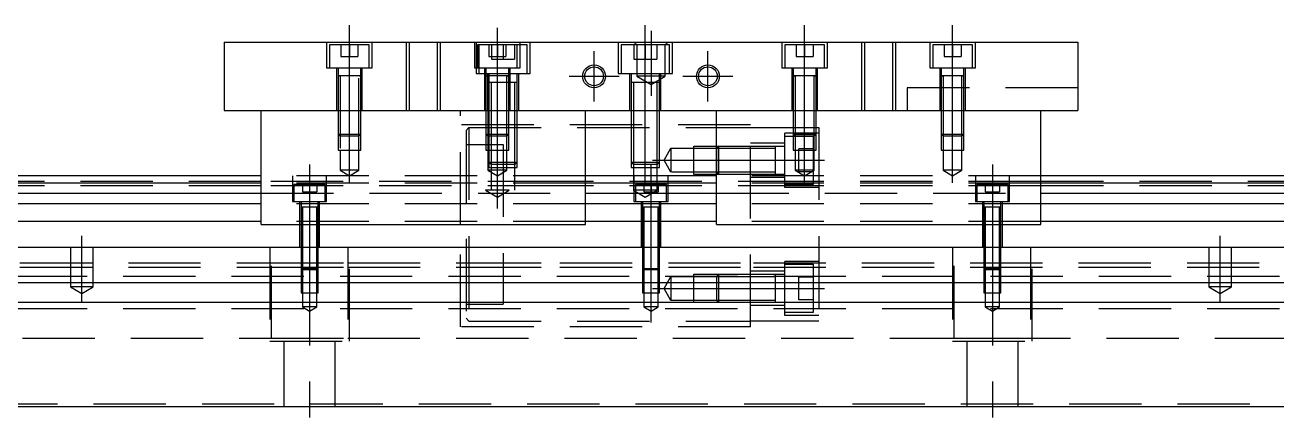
# Model space of a CAD drawing. Extents: x -14 to 849, y -275 to 103.
# Drawn here: x 210 to 430, y -235.3 to -166.3 of the extents above; entities that cross this region are included whole.
import ezdxf

# ---------------------------------------------------------------- set-up
doc = ezdxf.new("R2010")
doc.units = 0
doc.linetypes.add('CENTER', pattern=[50.8, 31.75, -6.35, 6.35, -6.35])
doc.linetypes.add('DASHED', pattern=[19.05, 12.7, -6.35])
doc.layers.get('0').update_dxf_attribs({"linetype": 'CONTINUOUS'})
doc.layers.add('CENTER', color=1, linetype='CENTER')

msp = doc.modelspace()

# ---------------------------------------------------------------- linework, layer by layer
at = {"color": 7, "linetype": 'CONTINUOUS'}
for p, q in [((245, -169.26), (395, -169.26)), ((245, -169.26), (245, -181.26)), ((395, -169.26), (395, -181.26)), ((292, -176.36), (291.499994, -176.36)), ((292.35, -176.36), (292, -176.36)), ((296, -176.36), (295.65, -176.36)), ((296.500006, -176.36), (296, -176.36)), ((245, -181.26), (395, -181.26)), ((251.5, -201.26), (251.5, -181.26)), ((308.5, -201.26), (308.5, -181.26)), ((331.5, -201.26), (331.5, -181.26)), ((388.5, -201.26), (388.5, -181.26)), ((251.5, -192.76), (0, -192.76)), ((331.5, -192.76), (308.5, -192.76)), ((640, -192.76), (388.5, -192.76)), ((251.5, -194.012272), (0, -194.012272)), ((0, -195.78668), (251.5, -195.78668)), ((331.5, -194.012272), (308.5, -194.012272)), ((308.5, -195.78668), (331.5, -195.78668)), ((640, -194.012272), (388.5, -194.012272)), ((388.5, -195.78668), (640, -195.78668)), ((251.5, -197.683076), (0, -197.683076)), ((331.5, -197.683076), (308.5, -197.683076)), ((640, -197.683076), (388.5, -197.683076)), ((251.5, -200.737372), (0, -200.737372)), ((251.5, -201.26), (308.5, -201.26)), ((331.5, -200.737372), (308.5, -200.737372)), ((331.5, -201.26), (388.5, -201.26)), ((640, -200.737372), (388.5, -200.737372)), ((0, -205.26), (640, -205.26)), ((640, -211.56), (0, -211.56)), ((640, -214.96), (0, -214.96)), ((0, -233.26), (640, -233.26))]:
    msp.add_line(p, q, dxfattribs=at)
at = {"color": 3, "linetype": 'DASHED'}
for p, q in [((263, -169.26), (263, -173.76)), ((271, -173.76), (271, -169.26)), ((277.000006, -169.26), (277.000006, -181.26)), ((277.5, -169.26), (277.5, -181.26)), ((282.5, -181.26), (282.5, -169.26)), ((282.999994, -181.26), (282.999994, -169.26)), ((289, -169.26), (289, -173.76)), ((289.25, -169.26), (289.25, -174.76)), ((297, -173.76), (297, -169.26)), ((298.75, -174.76), (298.75, -169.26)), ((314.25, -169.26), (314.25, -174.76)), ((317.5, -169.76), (317, -169.26)), ((322.5, -169.76), (323, -169.26)), ((323.75, -174.76), (323.75, -169.26)), ((343, -169.26), (343, -173.76)), ((351, -173.76), (351, -169.26)), ((357.000006, -169.26), (357.000006, -181.26)), ((357.5, -169.26), (357.5, -181.26)), ((362.5, -181.26), (362.5, -169.26)), ((362.999994, -181.26), (362.999994, -169.26)), ((369, -169.26), (369, -173.76)), ((377, -173.76), (377, -169.26)), ((270.5, -169.76), (263.5, -169.76)), ((263.5, -169.76), (263.5, -173.76)), ((265.5, -169.76), (265.5, -171.76)), ((267, -169.76), (267, -171.76)), ((268.5, -169.76), (268.5, -171.76)), ((270.5, -173.76), (270.5, -169.76)), ((296.5, -169.76), (289.5, -169.76)), ((289.5, -169.76), (289.5, -173.76)), ((289.75, -169.76), (289.75, -174.76)), ((291.5, -169.76), (291.5, -171.76)), ((292, -169.76), (292, -172.26)), ((293, -169.76), (293, -171.76)), ((294, -169.76), (294, -172.26)), ((294.5, -169.76), (294.5, -171.76)), ((296, -169.76), (296, -172.26)), ((298.25, -169.76), (296.5, -169.76)), ((296.5, -173.76), (296.5, -169.76)), ((298.25, -174.76), (298.25, -169.76)), ((323.25, -169.76), (314.75, -169.76)), ((314.75, -169.76), (314.75, -174.76)), ((317, -169.76), (317, -172.26)), ((317.5, -169.76), (317.5, -175.26)), ((319, -169.76), (319, -172.26)), ((321, -169.76), (321, -172.26)), ((322.5, -175.26), (322.5, -169.76)), ((323.25, -174.76), (323.25, -169.76)), ((350.5, -169.76), (343.5, -169.76)), ((343.5, -169.76), (343.5, -173.76)), ((345.5, -169.76), (345.5, -171.76)), ((347, -169.76), (347, -171.76)), ((348.5, -169.76), (348.5, -171.76)), ((350.5, -173.76), (350.5, -169.76)), ((376.5, -169.76), (369.5, -169.76)), ((369.5, -169.76), (369.5, -173.76)), ((371.5, -169.76), (371.5, -171.76)), ((373, -169.76), (373, -171.76)), ((374.5, -169.76), (374.5, -171.76)), ((376.5, -173.76), (376.5, -169.76)), ((263, -173.76), (271, -173.76)), ((264.75, -173.76), (264.75, -181.26)), ((265, -173.76), (265, -175.16)), ((265.5, -171.76), (267, -171.76)), ((267, -171.76), (268.5, -171.76)), ((269, -175.16), (269, -173.76)), ((269.25, -181.26), (269.25, -173.76)), ((289, -173.76), (297, -173.76)), ((290.75, -173.76), (290.75, -181.26)), ((291, -173.76), (291, -175.16)), ((291.5, -171.76), (293, -171.76)), ((292, -172.26), (294, -172.26)), ((293, -171.76), (294.5, -171.76)), ((294, -172.26), (296, -172.26)), ((295, -175.16), (295, -173.76)), ((295.25, -181.26), (295.25, -173.76)), ((317, -172.26), (319, -172.26)), ((319, -172.26), (321, -172.26)), ((343, -173.76), (351, -173.76)), ((344.75, -173.76), (344.75, -181.26)), ((345, -173.76), (345, -175.16)), ((345.5, -171.76), (347, -171.76)), ((347, -171.76), (348.5, -171.76)), ((349, -175.16), (349, -173.76)), ((349.25, -181.26), (349.25, -173.76)), ((369, -173.76), (377, -173.76)), ((370.75, -173.76), (370.75, -181.26)), ((371, -173.76), (371, -175.16)), ((371.5, -171.76), (373, -171.76)), ((373, -171.76), (374.5, -171.76)), ((375, -175.16), (375, -173.76)), ((375.25, -181.26), (375.25, -173.76)), ((265, -175.155), (265, -175.16)), ((265, -175.16), (265.216462, -175.16)), ((265.216708, -175.16), (265, -175.16)), ((265, -175.16), (265, -181.26)), ((265, -175.16), (265, -175.165)), ((268.783332, -175.16), (265.216708, -175.16)), ((265.35, -175.16), (265.35, -188.26)), ((268.65, -188.26), (268.65, -175.16)), ((269, -175.16), (268.783332, -175.16)), ((268.783538, -175.16), (269, -175.16)), ((269, -175.16), (269, -175.155)), ((269, -181.26), (269, -175.16)), ((269, -175.165), (269, -175.16)), ((289.25, -174.76), (298.75, -174.76)), ((291, -175.155), (291, -175.16)), ((291, -175.16), (291.216462, -175.16)), ((291.216708, -175.16), (291, -175.16)), ((291, -175.16), (291, -175.165)), ((291, -175.16), (291, -181.26)), ((294.783332, -175.16), (291.216708, -175.16)), ((291.25, -174.76), (291.25, -181.26)), ((291.35, -175.16), (291.35, -181.26)), ((291.5, -174.76), (291.5, -176.36)), ((294.65, -181.26), (294.65, -175.16)), ((295, -175.16), (294.783332, -175.16)), ((294.783538, -175.16), (295, -175.16)), ((295, -175.16), (295, -175.155)), ((295, -175.165), (295, -175.16)), ((295, -181.26), (295, -175.16)), ((296.5, -176.36), (296.5, -174.76)), ((296.75, -181.26), (296.75, -174.76)), ((314.25, -174.76), (323.75, -174.76)), ((316.25, -174.76), (316.25, -181.26)), ((316.5, -174.76), (316.5, -176.36)), ((322.5, -175.26), (317.5, -175.26)), ((317.5, -175.26), (320, -176.703376)), ((320, -176.703376), (322.5, -175.26)), ((321.5, -176.36), (321.5, -174.76)), ((321.75, -181.26), (321.75, -174.76)), ((345, -175.155), (345, -175.16)), ((345, -175.16), (345.216462, -175.16)), ((345.216708, -175.16), (345, -175.16)), ((345, -175.16), (345, -181.26)), ((345, -175.16), (345, -175.165)), ((348.783332, -175.16), (345.216708, -175.16)), ((345.35, -175.16), (345.35, -181.26)), ((348.65, -181.26), (348.65, -175.16)), ((349, -175.16), (348.783332, -175.16)), ((348.783538, -175.16), (349, -175.16)), ((349, -175.16), (349, -175.155)), ((349, -181.26), (349, -175.16)), ((349, -175.165), (349, -175.16)), ((371, -175.155), (371, -175.16)), ((371, -175.16), (371.216462, -175.16)), ((371.216708, -175.16), (371, -175.16)), ((371, -175.16), (371, -181.26)), ((371, -175.16), (371, -175.165)), ((374.783332, -175.16), (371.216708, -175.16)), ((371.35, -175.16), (371.35, -181.26)), ((374.65, -181.26), (374.65, -175.16)), ((375, -175.16), (374.783332, -175.16)), ((374.783538, -175.16), (375, -175.16)), ((375, -175.16), (375, -175.155)), ((375, -181.26), (375, -175.16)), ((375, -175.165), (375, -175.16)), ((291.5, -176.355), (291.5, -176.36)), ((291.757468, -176.36), (291.5, -176.36)), ((291.5, -176.36), (291.5, -181.26)), ((291.5, -176.36), (291.5, -176.365)), ((291.999654, -176.36), (291.757468, -176.36)), ((291.9, -176.36), (291.9, -181.26)), ((292.349616, -176.36), (291.999654, -176.36)), ((295.650424, -176.36), (292.349616, -176.36)), ((296.000386, -176.36), (295.650424, -176.36)), ((296.242552, -176.36), (296.000386, -176.36)), ((296.1, -181.26), (296.1, -176.36)), ((296.5, -176.36), (296.242552, -176.36)), ((296.5, -176.36), (296.5, -176.355)), ((296.5, -181.26), (296.5, -176.36)), ((296.5, -176.365), (296.5, -176.36)), ((316.5, -176.355), (316.5, -176.36)), ((316.757468, -176.36), (316.5, -176.36)), ((316.5, -176.36), (316.5, -181.26)), ((316.5, -176.36), (316.5, -176.365)), ((321.242552, -176.36), (316.757468, -176.36)), ((316.9, -176.36), (316.9, -181.26)), ((321.1, -181.26), (321.1, -176.36)), ((321.5, -176.36), (321.242552, -176.36)), ((321.5, -176.36), (321.5, -176.355)), ((321.5, -181.26), (321.5, -176.36)), ((321.5, -176.365), (321.5, -176.36)), ((375, -177.26), (365, -177.26)), ((365, -177.26), (365, -181.26)), ((395, -177.26), (375, -177.26)), ((265, -181.26), (265, -185.41)), ((265.000006, -181.26), (265.000006, -185.410006)), ((268.999994, -185.410006), (268.999994, -181.26)), ((269, -185.41), (269, -181.26)), ((286.5, -201.26), (286.5, -181.26)), ((291, -181.26), (291, -185.41)), ((291.000006, -181.26), (291.000002, -185.41)), ((291.35, -181.26), (291.35, -185.76)), ((291.5, -181.26), (291.5, -190.36)), ((291.500006, -181.26), (291.500002, -190.36)), ((291.9, -181.26), (291.9, -190.76)), ((294.65, -185.76), (294.65, -181.26)), ((294.999998, -185.41), (294.999994, -181.26)), ((295, -185.41), (295, -181.26)), ((296.1, -190.76), (296.1, -181.26)), ((296.499998, -190.36), (296.499994, -181.26)), ((296.5, -190.36), (296.5, -181.26)), ((316.5, -181.26), (316.5, -190.36)), ((316.500006, -181.26), (316.500002, -190.36)), ((316.9, -181.26), (316.9, -190.76)), ((321.1, -190.76), (321.1, -181.26)), ((321.499998, -190.36), (321.499994, -181.26)), ((321.5, -190.36), (321.5, -181.26)), ((337.5, -219.26), (337.5, -181.26)), ((345, -181.26), (345, -185.41)), ((345.000006, -181.26), (345.000002, -185.41)), ((345.35, -181.26), (345.35, -185.76)), ((348.65, -185.76), (348.65, -181.26)), ((348.999998, -185.41), (348.999994, -181.26)), ((349, -185.41), (349, -181.26)), ((371, -181.26), (371, -185.41)), ((371.000006, -181.26), (371.000002, -185.41)), ((371.35, -181.26), (371.35, -185.76)), ((374.65, -185.76), (374.65, -181.26)), ((374.999998, -185.41), (374.999994, -181.26)), ((375, -185.41), (375, -181.26)), ((337.5, -183.76), (286.5, -183.76)), ((287.5, -184.76), (288, -184.26)), ((287.5, -184.76), (287.5, -217.76)), ((288, -184.26), (337.5, -184.26)), ((288, -184.26), (288, -218.26)), ((337.5, -184.26), (349.5, -184.26)), ((349.5, -184.26), (349.5, -218.26)), ((265, -185.41), (269, -185.41)), ((265, -185.41), (265.35, -185.76)), ((265.000006, -185.410006), (265.000006, -188.26)), ((268.65, -185.76), (265.35, -185.76)), ((268.65, -185.76), (269, -185.41)), ((268.999994, -188.26), (268.999994, -185.410006)), ((291, -185.41), (295, -185.41)), ((291, -185.41), (291.35, -185.76)), ((291.000002, -185.41), (291.000006, -188.26)), ((294.65, -185.76), (291.35, -185.76)), ((291.35, -185.76), (291.35, -188.26)), ((294.65, -185.76), (295, -185.41)), ((294.65, -188.26), (294.65, -185.76)), ((294.999994, -188.26), (294.999998, -185.41)), ((343.5, -194.760001), (343.5, -185.260001)), ((349.5, -185.260001), (343.5, -185.260001)), ((343.5, -185.76), (348.5, -185.76)), ((345, -185.41), (349, -185.41)), ((345, -185.41), (345.35, -185.76)), ((345.000002, -185.41), (345.000006, -188.26)), ((345.35, -185.76), (345.000006, -185.76)), ((348.65, -185.76), (345.35, -185.76)), ((345.35, -185.76), (345.35, -188.26)), ((348.5, -185.76), (348.5, -194.26)), ((348.65, -185.76), (349, -185.41)), ((348.65, -188.26), (348.65, -185.76)), ((348.999994, -188.26), (348.999998, -185.41)), ((371, -185.41), (375, -185.41)), ((371, -185.41), (371.35, -185.76)), ((371.000002, -185.41), (371.000006, -188.26)), ((374.65, -185.76), (371.35, -185.76)), ((371.35, -185.76), (371.35, -188.26)), ((374.65, -185.76), (375, -185.41)), ((374.65, -188.26), (374.65, -185.76)), ((374.999994, -188.26), (374.999998, -185.41)), ((265.000006, -188.26), (268.999994, -188.26)), ((265.35, -188.26), (265.35, -191.76)), ((268.65, -191.76), (268.65, -188.26)), ((287.5, -187.26), (294, -187.26)), ((291.000006, -188.26), (294.999994, -188.26)), ((291.35, -188.26), (291.35, -191.76)), ((294, -187.26), (294, -215.26)), ((294.65, -191.76), (294.65, -188.26)), ((322.287565, -190.01), (323.500001, -187.91)), ((323.500001, -187.91), (323.500001, -192.11)), ((323.500001, -187.91), (329.4, -187.91)), ((327.5, -192.509995), (327.5, -187.510004)), ((327.5, -187.510004), (332.4, -187.510004)), ((329.4, -187.91), (332, -187.91)), ((331.499979, -187.91), (331.899979, -187.51)), ((331.499979, -187.91), (331.499979, -192.11)), ((331.899979, -192.51), (331.899979, -187.51)), ((332, -187.91), (341.9, -187.910001)), ((332.4, -187.510004), (343.5, -187.510004)), ((343.5, -187.010001), (337.5, -187.010001)), ((341.9, -192.51), (341.9, -187.51)), ((345.000006, -188.26), (348.999994, -188.26)), ((345.35, -188.26), (345.35, -191.76)), ((346, -192.01), (346, -188.01)), ((348.5, -188.01), (346, -188.01)), ((348.65, -191.76), (348.65, -188.26)), ((371.000006, -188.26), (374.999994, -188.26)), ((371.35, -188.26), (371.35, -191.76)), ((374.65, -191.76), (374.65, -188.26)), ((291.5, -190.36), (296.5, -190.36)), ((291.5, -190.36), (291.9, -190.76)), ((291.500002, -190.36), (291.500006, -191.26)), ((291.500006, -191.26), (296.499994, -191.26)), ((296.1, -190.76), (291.9, -190.76)), ((291.9, -190.76), (291.9, -191.26)), ((291.9, -191.26), (291.9, -195.26)), ((296.1, -190.76), (296.5, -190.36)), ((296.1, -191.26), (296.1, -190.76)), ((296.1, -195.26), (296.1, -191.26)), ((296.499994, -191.26), (296.499998, -190.36)), ((316.5, -190.36), (321.5, -190.36)), ((316.5, -190.36), (316.9, -190.76)), ((316.500002, -190.36), (316.500006, -191.26)), ((316.500006, -191.26), (321.499994, -191.26)), ((321.1, -190.76), (316.9, -190.76)), ((316.9, -190.76), (316.9, -191.26)), ((316.9, -191.26), (316.9, -195.26)), ((321.1, -190.76), (321.5, -190.36)), ((321.1, -191.26), (321.1, -190.76)), ((321.1, -195.26), (321.1, -191.26)), ((321.499994, -191.26), (321.499998, -190.36)), ((323.500001, -192.11), (322.287565, -190.01)), ((346, -190.01), (348.5, -190.01)), ((308.5, -192.76), (251.5, -192.76)), ((257, -192.76), (257, -197.26)), ((263, -197.26), (263, -192.76)), ((268.65, -191.76), (265.35, -191.76)), ((265.35, -191.76), (267, -192.712628)), ((267, -192.712628), (268.65, -191.76)), ((294.65, -191.76), (291.35, -191.76)), ((291.35, -191.76), (293, -192.712628)), ((293, -192.712628), (294.65, -191.76)), ((317, -192.76), (317, -197.26)), ((323, -197.26), (323, -192.76)), ((329.4, -192.11), (323.66115, -192.11)), ((332.4, -192.509994), (327.5, -192.509994)), ((332, -192.11), (329.4, -192.11)), ((331.899979, -192.51), (331.499979, -192.11)), ((388.5, -192.76), (331.5, -192.76)), ((341.9, -192.11), (332, -192.11)), ((343.5, -192.509994), (332.4, -192.509994)), ((343.5, -193.010001), (337.5, -193.010001)), ((348.65, -191.76), (345.35, -191.76)), ((345.35, -191.76), (347, -192.712628)), ((348.5, -192.01), (346, -192.01)), ((347, -192.712628), (348.65, -191.76)), ((374.65, -191.76), (371.35, -191.76)), ((371.35, -191.76), (373, -192.712628)), ((373, -192.712628), (374.65, -191.76)), ((377, -192.76), (377, -197.26)), ((383, -197.26), (383, -192.76)), ((251.5, -193.76), (40.5, -193.76)), ((251.5, -194.51), (40.5, -194.51)), ((304, -193.76), (251.5, -193.76)), ((308.5, -194.012272), (251.5, -194.012272)), ((304, -194.51), (251.5, -194.51)), ((251.5, -195.78668), (308.5, -195.78668)), ((262.75, -194.26), (257.25, -194.26)), ((257.25, -194.26), (257.25, -197.26)), ((258.75, -194.26), (258.75, -195.56)), ((258.75, -195.56), (260, -195.56)), ((260, -194.26), (260, -195.56)), ((260, -195.56), (261.25, -195.56)), ((261.25, -194.26), (261.25, -195.56)), ((262.75, -197.26), (262.75, -194.26)), ((295.1, -195.26), (290.9, -195.26)), ((290.9, -195.26), (293, -196.472436)), ((293, -196.472436), (295.1, -195.26)), ((348, -193.76), (304, -193.76)), ((348, -194.51), (304, -194.51)), ((321.1, -195.26), (316.9, -195.26)), ((316.9, -195.26), (319, -196.472436)), ((322.75, -194.26), (317.25, -194.26)), ((317.25, -194.26), (317.25, -197.26)), ((318.75, -194.26), (318.75, -195.56)), ((318.75, -195.56), (320, -195.56)), ((319, -196.472436), (321.1, -195.26)), ((320, -194.26), (320, -195.56)), ((320, -195.56), (321.25, -195.56)), ((321.25, -194.26), (321.25, -195.56)), ((322.75, -197.26), (322.75, -194.26)), ((388.5, -194.012272), (331.5, -194.012272)), ((331.5, -195.78668), (388.5, -195.78668)), ((348.5, -194.26), (343.5, -194.26)), ((349.5, -194.760001), (343.5, -194.760001)), ((388.5, -193.76), (348, -193.76)), ((388.5, -194.51), (348, -194.51)), ((382.75, -194.26), (377.25, -194.26)), ((377.25, -194.26), (377.25, -197.26)), ((378.75, -194.26), (378.75, -195.56)), ((378.75, -195.56), (380, -195.56)), ((380, -194.26), (380, -195.56)), ((380, -195.56), (381.25, -195.56)), ((381.25, -194.26), (381.25, -195.56)), ((382.75, -197.26), (382.75, -194.26)), ((590, -193.76), (388.5, -193.76)), ((590, -194.51), (388.5, -194.51)), ((308.5, -197.683076), (251.5, -197.683076)), ((257, -197.26), (263, -197.26)), ((258.25, -197.26), (258.25, -205.26)), ((258.5, -197.26), (258.5, -198.26)), ((261.5, -198.26), (261.5, -197.26)), ((261.75, -205.26), (261.75, -197.26)), ((317, -197.26), (323, -197.26)), ((318.25, -197.26), (318.25, -205.26)), ((318.5, -197.26), (318.5, -198.26)), ((321.5, -198.26), (321.5, -197.26)), ((321.75, -205.26), (321.75, -197.26)), ((388.5, -197.683076), (331.5, -197.683076)), ((377, -197.26), (383, -197.26)), ((378.25, -197.26), (378.25, -205.26)), ((378.5, -197.26), (378.5, -198.26)), ((381.5, -198.26), (381.5, -197.26)), ((381.75, -205.26), (381.75, -197.26)), ((259.998804, -198.26), (258.499994, -198.26)), ((261.500006, -198.26), (258.499994, -198.26)), ((258.5, -198.255), (258.5, -198.26)), ((258.624678, -198.26), (258.5, -198.26)), ((258.5, -198.26), (258.5, -198.265)), ((258.5, -198.26), (258.5, -205.26)), ((259.998804, -198.26), (258.624678, -198.26)), ((258.75, -198.26), (258.75, -205.26)), ((261.500006, -198.26), (259.998804, -198.26)), ((261.37533, -198.26), (259.998804, -198.26)), ((261.25, -205.26), (261.25, -198.26)), ((261.5, -198.26), (261.37533, -198.26)), ((261.5, -198.26), (261.5, -198.255)), ((261.5, -198.265), (261.5, -198.26)), ((261.5, -205.26), (261.5, -198.26)), ((319.998804, -198.26), (318.499994, -198.26)), ((321.500006, -198.26), (318.499994, -198.26)), ((318.5, -198.255), (318.5, -198.26)), ((318.624678, -198.26), (318.5, -198.26)), ((318.5, -198.26), (318.5, -198.265)), ((318.5, -198.26), (318.5, -205.26)), ((319.998804, -198.26), (318.624678, -198.26)), ((318.75, -198.26), (318.75, -205.26)), ((321.500006, -198.26), (319.998804, -198.26)), ((321.37533, -198.26), (319.998804, -198.26)), ((321.25, -205.26), (321.25, -198.26)), ((321.5, -198.26), (321.37533, -198.26)), ((321.5, -198.26), (321.5, -198.255)), ((321.5, -198.265), (321.5, -198.26)), ((321.5, -205.26), (321.5, -198.26)), ((379.998804, -198.26), (378.499994, -198.26)), ((381.500006, -198.26), (378.499994, -198.26)), ((378.5, -198.255), (378.5, -198.26)), ((378.624678, -198.26), (378.5, -198.26)), ((378.5, -198.26), (378.5, -198.265)), ((378.5, -198.26), (378.5, -205.26)), ((379.998804, -198.26), (378.624678, -198.26)), ((378.75, -198.26), (378.75, -205.26)), ((381.500006, -198.26), (379.998804, -198.26)), ((381.37533, -198.26), (379.998804, -198.26)), ((381.25, -205.26), (381.25, -198.26)), ((381.5, -198.26), (381.37533, -198.26)), ((381.5, -198.26), (381.5, -198.255)), ((381.5, -198.265), (381.5, -198.26)), ((381.5, -205.26), (381.5, -198.26)), ((308.5, -200.737372), (251.5, -200.737372)), ((286.5, -219.26), (286.5, -201.26)), ((388.5, -200.737372), (331.5, -200.737372)), ((218, -205.26), (218, -212.26)), ((222, -212.26), (222, -205.26)), ((253, -205.26), (253, -221.76)), ((253.291796, -221.26), (253.291796, -205.26)), ((258.5, -205.26), (258.5, -209.01)), ((258.500006, -205.26), (258.500002, -209.01)), ((258.75, -205.26), (258.75, -209.26)), ((261.25, -209.26), (261.25, -205.26)), ((261.499998, -209.01), (261.499994, -205.26)), ((261.5, -209.01), (261.5, -205.26)), ((266.708204, -205.26), (266.708204, -221.26)), ((267, -221.76), (267, -205.26)), ((318.5, -205.26), (318.5, -209.01)), ((318.500006, -205.26), (318.500002, -209.01)), ((318.75, -205.26), (318.75, -209.26)), ((321.25, -209.26), (321.25, -205.26)), ((321.499998, -209.01), (321.499994, -205.26)), ((321.5, -209.01), (321.5, -205.26)), ((373, -205.26), (373, -221.76)), ((373.291796, -221.26), (373.291796, -205.26)), ((378.5, -205.26), (378.5, -209.01)), ((378.500006, -205.26), (378.500002, -209.01)), ((378.75, -205.26), (378.75, -209.26)), ((381.25, -209.26), (381.25, -205.26)), ((381.499998, -209.01), (381.499994, -205.26)), ((381.5, -209.01), (381.5, -205.26)), ((386.708204, -205.26), (386.708204, -221.26)), ((387, -221.76), (387, -205.26)), ((418, -205.26), (418, -212.26)), ((422, -212.26), (422, -205.26)), ((56.708204, -208.01), (253.291796, -208.01)), ((56.708204, -208.76), (253.291796, -208.76)), ((253.291796, -208.01), (266.708204, -208.01)), ((253.291796, -208.76), (266.708204, -208.76)), ((266.708204, -208.01), (288, -208.01)), ((266.708204, -208.76), (288, -208.76)), ((288, -208.01), (304, -208.01)), ((288, -208.76), (304, -208.76)), ((304, -208.01), (338, -208.01)), ((304, -208.759994), (338, -208.759994)), ((304, -208.76), (338, -208.76)), ((338, -208.01), (583.291796, -208.01)), ((338, -208.76), (583.291796, -208.76)), ((343.5, -217.260001), (343.5, -207.760001)), ((349.5, -207.760001), (343.5, -207.760001)), ((343.5, -208.26), (348.5, -208.26)), ((348.5, -208.26), (348.5, -216.76)), ((640, -210.41), (0, -210.41)), ((258.5, -209.01), (261.5, -209.01)), ((258.5, -209.01), (258.75, -209.26)), ((258.500002, -209.01), (258.500006, -211.56)), ((261.25, -209.26), (258.75, -209.26)), ((258.75, -209.26), (258.75, -213.26)), ((261.25, -209.26), (261.5, -209.01)), ((261.25, -213.26), (261.25, -209.26)), ((261.499994, -211.56), (261.499998, -209.01)), ((318.5, -209.01), (321.5, -209.01)), ((318.5, -209.01), (318.75, -209.26)), ((318.500002, -209.01), (318.500006, -211.56)), ((321.25, -209.26), (318.75, -209.26)), ((318.75, -209.26), (318.75, -213.26)), ((321.25, -209.26), (321.5, -209.01)), ((321.25, -213.26), (321.25, -209.26)), ((321.499994, -211.56), (321.499998, -209.01)), ((322.287565, -212.51), (323.500001, -210.41)), ((323.500001, -210.41), (323.500001, -214.61)), ((323.500001, -210.41), (329.4, -210.41)), ((327.5, -215.009995), (327.5, -210.010004)), ((327.5, -210.010004), (332.4, -210.010004)), ((329.4, -210.41), (332, -210.41)), ((331.499979, -210.41), (331.899979, -210.01)), ((331.499979, -210.41), (331.499979, -214.61)), ((331.899979, -215.01), (331.899979, -210.01)), ((332, -210.41), (341.9, -210.410001)), ((332.4, -210.010004), (343.5, -210.010004)), ((343.5, -209.510001), (337.5, -209.510001)), ((341.9, -215.01), (341.9, -210.01)), ((346, -214.51), (346, -210.51)), ((348.5, -210.51), (346, -210.51)), ((378.5, -209.01), (381.5, -209.01)), ((378.5, -209.01), (378.75, -209.26)), ((378.500002, -209.01), (378.500006, -211.56)), ((381.25, -209.26), (378.75, -209.26)), ((378.75, -209.26), (378.75, -213.26)), ((381.25, -209.26), (381.5, -209.01)), ((381.25, -213.26), (381.25, -209.26)), ((381.499994, -211.56), (381.499998, -209.01)), ((222, -212.26), (218, -212.26)), ((218, -212.26), (220, -213.4147)), ((220, -213.4147), (222, -212.26)), ((258.500006, -211.56), (258.500006, -213.26)), ((258.500006, -213.26), (261.499994, -213.26)), ((258.75, -213.26), (258.75, -215.76)), ((261.25, -215.76), (261.25, -213.26)), ((261.499994, -213.26), (261.499994, -211.56)), ((318.500006, -211.56), (318.500006, -213.26)), ((318.500006, -213.26), (321.499994, -213.26)), ((318.75, -213.26), (318.75, -215.76)), ((321.25, -215.76), (321.25, -213.26)), ((321.499994, -213.26), (321.499994, -211.56)), ((323.500001, -214.61), (322.287565, -212.51)), ((346, -212.51), (348.5, -212.51)), ((378.500006, -211.56), (378.500006, -213.26)), ((378.500006, -213.26), (381.499994, -213.26)), ((378.75, -213.26), (378.75, -215.76)), ((381.25, -215.76), (381.25, -213.26)), ((381.499994, -213.26), (381.499994, -211.56)), ((422, -212.26), (418, -212.26)), ((418, -212.26), (420, -213.4147)), ((420, -213.4147), (422, -212.26)), ((287.5, -215.26), (294, -215.26)), ((329.4, -214.61), (323.500001, -214.61)), ((332.4, -215.009994), (327.5, -215.009994)), ((332, -214.61), (329.4, -214.61)), ((331.899979, -215.01), (331.499979, -214.61)), ((341.9, -214.61), (332, -214.61)), ((343.5, -215.009994), (332.4, -215.009994)), ((343.5, -215.510001), (337.5, -215.510001)), ((348.5, -214.51), (346, -214.51)), ((640, -216.11), (0, -216.11)), ((261.25, -215.76), (258.75, -215.76)), ((258.75, -215.76), (260, -216.481688)), ((260, -216.481688), (261.25, -215.76)), ((288, -218.26), (287.5, -217.76)), ((321.25, -215.76), (318.75, -215.76)), ((318.75, -215.76), (320, -216.481688)), ((320, -216.481688), (321.25, -215.76)), ((348.5, -216.76), (343.5, -216.76)), ((349.5, -217.260001), (343.5, -217.260001)), ((381.25, -215.76), (378.75, -215.76)), ((378.75, -215.76), (380, -216.481688)), ((380, -216.481688), (381.25, -215.76)), ((337.5, -219.26), (286.5, -219.26)), ((288, -218.26), (337.5, -218.26)), ((349.5, -218.26), (337.5, -218.26)), ((0, -221.26), (583.291796, -221.26)), ((253, -221.76), (267, -221.76)), ((253.291796, -221.26), (266.708204, -221.26)), ((255.5, -221.76), (255.5, -233.26)), ((264.5, -233.26), (264.5, -221.76)), ((373, -221.76), (387, -221.76)), ((373.291796, -221.26), (386.708204, -221.26)), ((375.5, -221.76), (375.5, -233.26)), ((384.5, -233.26), (384.5, -221.76)), ((12.499994, -232.76), (640, -232.76))]:
    msp.add_line(p, q, dxfattribs=at)
at = {"color": 3, "linetype": 'CONTINUOUS'}
for centre in [(310, -175.26), (330, -175.26)]:
    msp.add_circle(centre, 2, dxfattribs=at)
at = {"color": 7, "linetype": 'CONTINUOUS'}
for centre in [(310, -175.26), (330, -175.26)]:
    msp.add_circle(centre, 1.65, dxfattribs=at)
at = {"layer": 'CENTER', "color": 1, "linetype": 'CENTER'}
for p, q in [((267, -193.981688), (267, -166.26)), ((293, -198.472436), (293, -166.26)), ((319, -193.981688), (319, -166.26)), ((347, -193.981688), (347, -166.26)), ((373, -193.981688), (373, -166.26)), ((320, -167.26), (320, -178.703376)), ((310, -179.66), (310, -170.86)), ((330, -179.66), (330, -170.86)), ((305.6, -175.26), (314.4, -175.26)), ((325.6, -175.26), (334.4, -175.26)), ((260, -190.76), (260, -235.26)), ((320, -218.481688), (320, -190.76)), ((320.287565, -190.01), (350.5, -190.01)), ((380, -190.76), (380, -235.26)), ((220, -214.9147), (220, -203.26)), ((420, -214.9147), (420, -203.26)), ((320.287565, -212.51), (350.5, -212.51))]:
    msp.add_line(p, q, dxfattribs=at)

doc.saveas('drawing.dxf')
